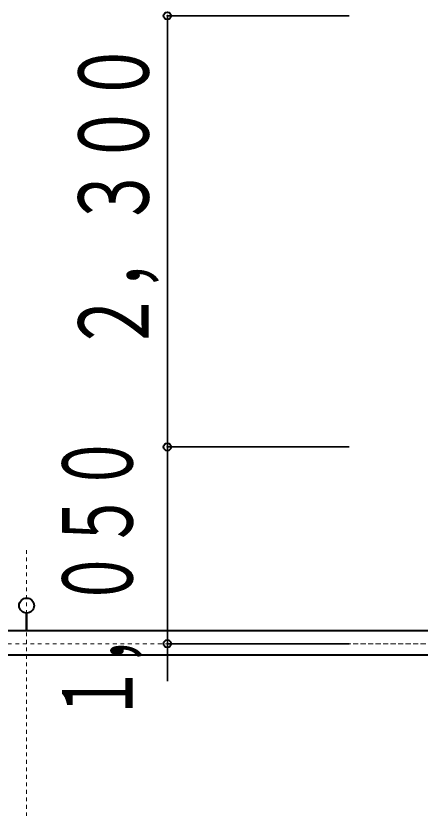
# Model space of a CAD drawing. Units: millimetres, scale not verified. Extents: x -196 to 201, y -142 to 142.
# Drawn here: x -67.22 to -56.44, y 40.64 to 61.77 of the extents above; entities that cross this region are included whole.
import ezdxf
from ezdxf.enums import TextEntityAlignment as Align

# ---------------------------------------------------------------- set-up
doc = ezdxf.new("R2010")
doc.units = ezdxf.units.MM
doc.header["$PDMODE"] = 32
doc.header["$PDSIZE"] = 0.2
doc.linetypes.add('DASHED_DOTTED', pattern=[9.25, 6, -1.5, 0.25, -1.5])
for name, color, linetype, lineweight in [('0-0', 6, 'Continuous', 40), ('0-3__0-2_', 7, 'DASHED_DOTTED', 18), ('0-6__0-5_', 6, 'Continuous', 40), ('1-0__1-8_', 2, 'Continuous', 35), ('1-1__f-f_', 6, 'Continuous', 40)]:
    doc.layers.add(name, color=color, linetype=linetype, lineweight=lineweight)
doc.styles.add('ＭＳ ゴシック', font='')
doc.styles.get('ＭＳ ゴシック').set_extended_font_data('MS Gothic')

# ---------------------------------------------------------------- blocks, each defined once
blk = doc.blocks.new('-GLay-0-')
at = {"layer": '0-3__0-2_'}
for p, q in [((70713.5, 68904.4), (70713.5, 55784.4)), ((50413.5, 68404.4), (79913.5, 68404.4)), ((72381, 68404.4), (76866.8, 68404.4))]:
    blk.add_line(p, q, dxfattribs=at)
at = {"layer": '0-6__0-5_'}
for p, q in [((54163.5, 68474.4), (76163.5, 68474.4)), ((54163.5, 68344.4), (76163.5, 68344.4))]:
    blk.add_line(p, q, dxfattribs=at)
blk.add_lwpolyline([(70713.5, 68568.1), (70713.5, 68474.4), (70713.5, 68568.1)], dxfattribs=at)
blk.add_circle((70713.5, 68608.1), 40, dxfattribs=at)
blk = doc.blocks.new('-GLay-1-')
at = {"layer": '1-0__1-8_'}
for p, q in [((72433.5, 71754.4), (71463.5, 71754.4)), ((71463.5, 71654.4), (71463.5, 69554.4)), ((71463.5, 69554.4), (71463.5, 69654.4)), ((72433.5, 69454.4), (71463.5, 69454.4)), ((71463.5, 69454.4), (71463.5, 68404.4)), ((72433.5, 69454.4), (71463.5, 69454.4)), ((72433.5, 68404.4), (71463.5, 68404.4)), ((71463.5, 68304.4), (71463.5, 68204.4))]:
    blk.add_line(p, q, dxfattribs=at)
at = {"layer": '1-0__1-8_', "style": 'ＭＳ ゴシック'}
for s, width, p in [('２，３００', 0.65, (71476.9, 69957.1)), ('１，０５０', 0.6, (71391.1, 67985.7))]:
    blk.add_text(s, height=375.1, rotation=90, dxfattribs=dict(at, width=width)).set_placement(p, align=Align.BOTTOM_LEFT)
blk = doc.blocks.new('-GLay-f-')
at = {"layer": '1-1__f-f_', "color": 2, "lineweight": 35}
for p, q in [((71463.5, 71754.4), (71463.5, 71654.4)), ((71463.5, 69454.4), (71463.5, 69554.4)), ((71463.5, 69454.4), (71463.5, 69554.4)), ((71463.5, 68404.4), (71463.5, 68304.4))]:
    blk.add_line(p, q, dxfattribs=at)
at = {"layer": '1-1__f-f_', "color": 2}
for p in [(71463.5, 71754.4), (71463.5, 69454.4), (71463.5, 68404.4)]:
    blk.add_point(p, dxfattribs=at)

msp = doc.modelspace()

# ---------------------------------------------------------------- block references
at = {"layer": '0-0', "xscale": 0.005, "yscale": 0.005}
for name in ['-GLay-0-', '-GLay-1-', '-GLay-f-']:
    msp.add_blockref(name, (-420.5, -297), dxfattribs=at)

doc.saveas('drawing.dxf')
